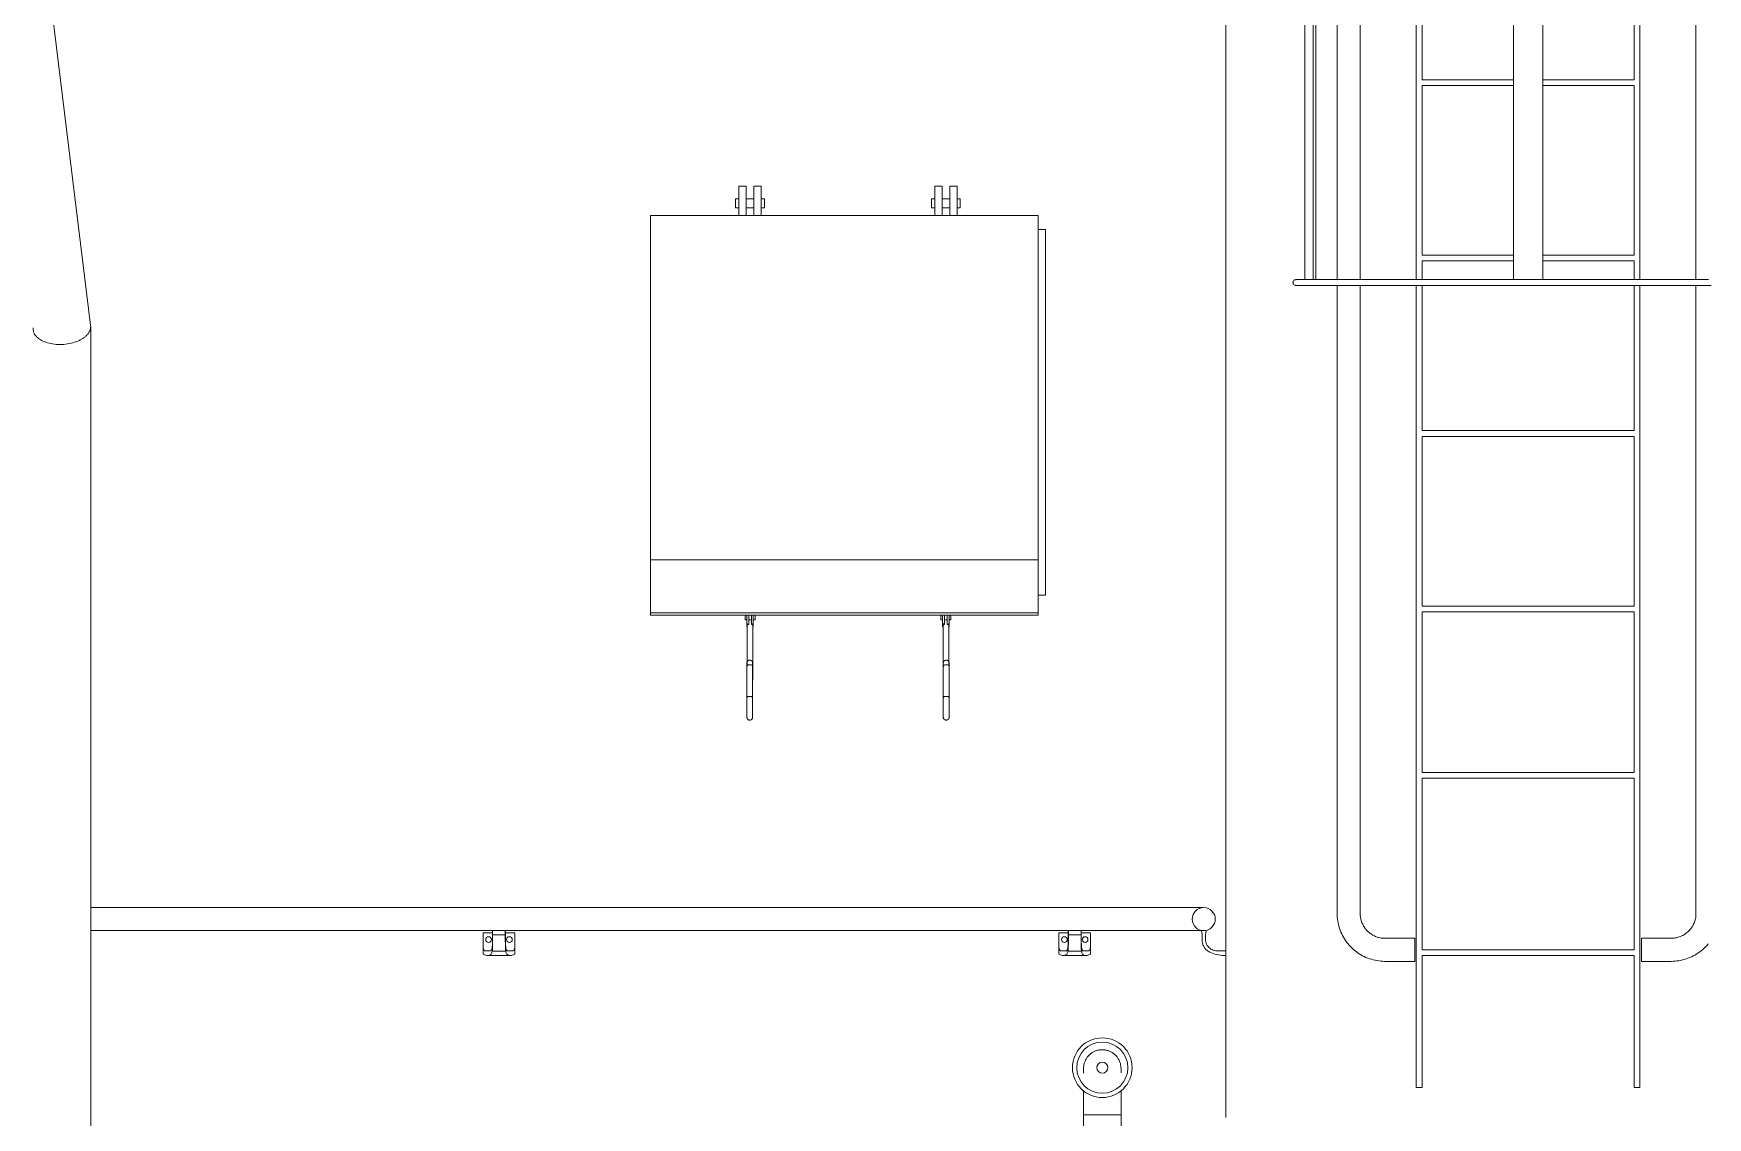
# Model space of a CAD drawing. Header units: metres. Extents: x -3 to 137, y -7 to 15.
# Drawn here: x 86.976 to 89.884, y 0.635 to 2.518 of the extents above; entities that cross this region are included whole.
import ezdxf

# ---------------------------------------------------------------- set-up
doc = ezdxf.new("R2010")
doc.units = ezdxf.units.M
for name, color, linetype, lineweight in [('A-FLOR-HRAL', 7, 'Continuous', 9), ('A-GENM', 7, 'Continuous', 9), ('I-WALL', 7, 'Continuous', 9), ('P-PIPE', 7, 'Continuous', 9)]:
    doc.layers.add(name, color=color, linetype=linetype, lineweight=lineweight)

# ---------------------------------------------------------------- blocks, each defined once
blk = doc.blocks.new('Handrail Type - Escort_Flat_Endcap-V145-Elevation 5 - a')
at = {"layer": 'A-FLOR-HRAL'}
for start, end in [(0, 180), (180, 360)]:
    blk.add_arc((-0.8965, 0.98), 0.02, start, end, dxfattribs=at)
blk = doc.blocks.new('Handrail Type - Handrail_Internal_-2694641-Elevation 5 - a')
at = {"layer": 'A-FLOR-HRAL'}
for p, q in [((12.7537, 1), (10.8803, 1)), ((10.8803, 0.96), (12.7537, 0.96))]:
    blk.add_line(p, q, dxfattribs=at)
at = {"layer": 'A-FLOR-HRAL', "flags": 128}
for points in [[(12.7537, 1), (12.7561, 1), (12.7585, 1), (12.7609, 1), (12.7633, 1), (12.7656, 1), (12.768, 1), (12.7703, 1), (12.7726, 1), (12.7749, 1), (12.7771, 1), (12.7793, 1), (12.7814, 1), (12.7835, 1), (12.7856, 1), (12.7876, 1), (12.7896, 1), (12.7914, 1), (12.7933, 1), (12.7951, 1), (12.7968, 1), (12.7984, 1), (12.8, 1), (12.8015, 1), (12.8029, 1), (12.8042, 1), (12.8055, 1), (12.8066, 1), (12.8077, 1), (12.8087, 1), (12.8096, 1), (12.8105, 1), (12.8112, 1), (12.8118, 1)], [(12.8099, 0.96), (12.809, 0.96), (12.808, 0.96), (12.8069, 0.96), (12.8058, 0.96), (12.8046, 0.96), (12.8032, 0.96), (12.8018, 0.96), (12.8004, 0.96), (12.7988, 0.96), (12.7972, 0.96), (12.7955, 0.96), (12.7938, 0.96), (12.792, 0.96), (12.7901, 0.96), (12.7881, 0.96), (12.7861, 0.96), (12.7841, 0.96), (12.782, 0.96), (12.7799, 0.96), (12.7777, 0.96), (12.7755, 0.96), (12.7732, 0.96), (12.7709, 0.96), (12.7686, 0.96), (12.7663, 0.96), (12.7639, 0.96), (12.7615, 0.96), (12.7592, 0.96), (12.7568, 0.96), (12.7544, 0.96), (12.7537, 0.96)]]:
    blk.add_lwpolyline(points, dxfattribs=at)
blk = doc.blocks.new('Gerflor-Aluminium_Brackets-Escort_Wall_Mounted-55mm - Escort_Wall_Mounted_Bracket_55mm-V148-Elevation 5 - a')
at = {"layer": 'A-FLOR-HRAL'}
for p, q in [((12.8097, 0.96), (12.8177, 0.96)), ((12.8107, 0.9527), (12.8097, 0.96)), ((12.8177, 0.96), (12.8167, 0.9527)), ((12.8107, 0.9446), (12.8107, 0.9527)), ((12.8167, 0.9527), (12.8167, 0.9451)), ((12.8367, 0.9251), (12.8519, 0.9251))]:
    blk.add_line(p, q, dxfattribs=at)
blk.add_open_spline([(12.8215, 0.9241), (12.8198, 0.9252), (12.8168, 0.9279), (12.8134, 0.9329), (12.8112, 0.9385), (12.8107, 0.9426), (12.8107, 0.9446)], degree=3, dxfattribs=at)
for points, knots in [([(12.8167, 0.9451), (12.8167, 0.9421), (12.8178, 0.9376), (12.821, 0.9325), (12.8253, 0.9282), (12.8308, 0.9256), (12.8353, 0.9251), (12.8367, 0.9251)], [0, 0, 0, 0, 0.285714, 0.428571, 0.571429, 0.857143, 1, 1, 1, 1]), ([(12.8519, 0.9166), (12.8498, 0.9166), (12.8436, 0.9168), (12.8331, 0.9188), (12.8253, 0.922), (12.8215, 0.9241)], [0.3663655, 0.3663655, 0.3663655, 0.3663655, 0.5, 0.75, 1, 1, 1, 1])]:
    blk.add_open_spline(points, degree=3, knots=knots, dxfattribs=at)
blk = doc.blocks.new('Gerflor-Aluminium_Brackets-Escort_Wall_Mounted-55mm - Escort_Wall_Mounted_Bracket_55mm-V146-Elevation 5 - a')
at = {"layer": 'A-FLOR-HRAL'}
for p, q in [((-0.5624, 0.9527), (-0.5625, 0.96)), ((-0.5622, 0.96), (-0.5621, 0.96)), ((-0.5621, 0.96), (-0.5401, 0.96)), ((-0.5621, 0.96), (-0.5621, 0.9527)), ((-0.5401, 0.96), (-0.54, 0.96)), ((-0.5401, 0.9527), (-0.5401, 0.96)), ((-0.5397, 0.96), (-0.5398, 0.9527)), ((-0.5621, 0.956), (-0.5786, 0.956)), ((-0.5786, 0.956), (-0.5786, 0.9515)), ((-0.5786, 0.9313), (-0.5786, 0.9515)), ((-0.5786, 0.9191), (-0.5786, 0.9313)), ((-0.5624, 0.9451), (-0.5624, 0.9527)), ((-0.5621, 0.9527), (-0.5401, 0.9527)), ((-0.5621, 0.9527), (-0.5621, 0.9446)), ((-0.5236, 0.956), (-0.5401, 0.956)), ((-0.5401, 0.9446), (-0.5401, 0.9527)), ((-0.5398, 0.9527), (-0.5398, 0.9451)), ((-0.5236, 0.9515), (-0.5236, 0.956)), ((-0.5236, 0.9515), (-0.5236, 0.9313)), ((-0.5236, 0.9313), (-0.5236, 0.9191)), ((-0.5752, 0.9251), (-0.5656, 0.9251)), ((-0.5702, 0.9166), (-0.532, 0.9166)), ((-0.5629, 0.9241), (-0.5393, 0.9241)), ((-0.5366, 0.9251), (-0.527, 0.9251))]:
    blk.add_line(p, q, dxfattribs=at)
for centre in [(-0.5691, 0.9445), (-0.5331, 0.9445)]:
    blk.add_circle(centre, 0.005, dxfattribs=at)
for points, knots in [([(-0.5786, 0.9313), (-0.5786, 0.9308), (-0.5785, 0.9298), (-0.5783, 0.9287), (-0.578, 0.9279), (-0.5778, 0.9273), (-0.5775, 0.9268), (-0.5772, 0.9263), (-0.5769, 0.9259), (-0.5766, 0.9257), (-0.5765, 0.9256), (-0.576, 0.9253), (-0.5756, 0.9251), (-0.5752, 0.9251)], [0, 0, 0, 0, 0.142857, 0.285714, 0.357143, 0.428571, 0.5, 0.571429, 0.678571, 0.705357, 0.732143, 0.785714, 1, 1, 1, 1]), ([(-0.5656, 0.9251), (-0.5649, 0.9251), (-0.5637, 0.9264), (-0.5628, 0.9317), (-0.5625, 0.9384), (-0.5624, 0.9429), (-0.5624, 0.9451)], [0, 0, 0, 0, 0.285714, 0.571429, 0.785714, 1, 1, 1, 1]), ([(-0.5398, 0.9451), (-0.5398, 0.9421), (-0.5397, 0.9376), (-0.5394, 0.9325), (-0.5389, 0.9282), (-0.5379, 0.9256), (-0.5369, 0.9251), (-0.5366, 0.9251)], [0, 0, 0, 0, 0.285714, 0.428571, 0.571429, 0.857143, 1, 1, 1, 1]), ([(-0.527, 0.9251), (-0.5268, 0.9251), (-0.5263, 0.9252), (-0.5257, 0.9256), (-0.5253, 0.926), (-0.525, 0.9264), (-0.5247, 0.9268), (-0.5244, 0.9273), (-0.5242, 0.9279), (-0.5239, 0.9287), (-0.5237, 0.9298), (-0.5236, 0.9308), (-0.5236, 0.9313)], [0, 0, 0, 0, 0.142857, 0.285714, 0.357143, 0.428571, 0.5, 0.571429, 0.642857, 0.714286, 0.857143, 1, 1, 1, 1])]:
    blk.add_open_spline(points, degree=3, knots=knots, dxfattribs=at)
for points in [[(-0.5621, 0.9446), (-0.5621, 0.9426), (-0.5621, 0.9385), (-0.5622, 0.9329), (-0.5624, 0.9279), (-0.5627, 0.9252), (-0.5629, 0.9241)], [(-0.5393, 0.9241), (-0.5395, 0.9252), (-0.5398, 0.9279), (-0.54, 0.9329), (-0.5401, 0.9385), (-0.5401, 0.9426), (-0.5401, 0.9446)], [(-0.5629, 0.9241), (-0.5633, 0.922), (-0.5646, 0.9188), (-0.5679, 0.9165), (-0.5726, 0.9166), (-0.5765, 0.9181), (-0.5786, 0.9191)], [(-0.5236, 0.9191), (-0.5257, 0.9181), (-0.5296, 0.9166), (-0.5343, 0.9165), (-0.5376, 0.9188), (-0.5389, 0.922), (-0.5393, 0.9241)]]:
    blk.add_open_spline(points, degree=3, dxfattribs=at)
blk = doc.blocks.new('M_Conexión toma de agua potable-3 - M_Conexión toma de agua potable-3-V150-Elevation 5 - a')
at = {"layer": 'P-PIPE'}
for p, q in [((12.605, 0.6399), (12.605, 0.5975)), ((12.605, 0.6399), (12.67, 0.6399)), ((12.67, 0.6399), (12.605, 0.6399)), ((12.67, 0.6111), (12.67, 0.6399)), ((12.6286, 0.6111), (12.6286, 0.6086)), ((12.6375, 0.6111), (12.6286, 0.6111)), ((12.6375, 0.6111), (12.7282, 0.6111)), ((12.732, 0.6111), (12.7282, 0.6111)), ((12.7282, 0.604), (12.7282, 0.6111)), ((12.732, 0.604), (12.732, 0.6111)), ((12.7282, 0.604), (12.6618, 0.604)), ((12.67, 0.5975), (12.67, 0.604)), ((12.7282, 0.604), (12.732, 0.604)), ((12.605, 0.514), (12.605, 0)), ((12.67, 0), (12.67, 0.5201)), ((12.6047, 0.4414), (12.6047, 0.3319)), ((12.6697, 0.3319), (12.6697, 0.4414)), ((12.6047, 0.3319), (12.6058, 0.3319)), ((12.606, 0.3319), (12.6091, 0.3319)), ((12.6093, 0.3319), (12.6143, 0.3319)), ((12.6145, 0.3319), (12.621, 0.3319)), ((12.6212, 0.3319), (12.6288, 0.3319)), ((12.6291, 0.3319), (12.6372, 0.3319))]:
    blk.add_line(p, q, dxfattribs=at)
at = {"layer": 'P-PIPE', "flags": 128}
for points in [[(12.605, 0.7207), (12.605, 0.722), (12.6051, 0.7233), (12.6052, 0.7246), (12.6054, 0.7259), (12.6056, 0.7272), (12.6059, 0.7285), (12.6062, 0.7297), (12.6066, 0.731), (12.6071, 0.7322), (12.6075, 0.7334), (12.6081, 0.7346), (12.6086, 0.7357), (12.6093, 0.7369), (12.6099, 0.738), (12.6106, 0.7391), (12.6114, 0.7401), (12.6122, 0.7412), (12.613, 0.7422), (12.6139, 0.7431), (12.6148, 0.744), (12.6158, 0.7449), (12.6168, 0.7458), (12.6178, 0.7466), (12.6188, 0.7474), (12.6199, 0.7481), (12.621, 0.7488), (12.6222, 0.7494), (12.6233, 0.75), (12.6245, 0.7505), (12.6257, 0.751), (12.6269, 0.7515), (12.6282, 0.7519), (12.6294, 0.7522), (12.6307, 0.7525), (12.6319, 0.7528), (12.6332, 0.753), (12.6345, 0.7531), (12.6358, 0.7532), (12.6371, 0.7532), (12.6384, 0.7532), (12.6397, 0.7532), (12.641, 0.753), (12.6423, 0.7529), (12.6436, 0.7526), (12.6449, 0.7524), (12.6461, 0.7521), (12.6474, 0.7517), (12.6486, 0.7513), (12.6498, 0.7508), (12.651, 0.7503), (12.6522, 0.7497), (12.6533, 0.7491), (12.6544, 0.7485), (12.6555, 0.7477), (12.6566, 0.747), (12.6576, 0.7462), (12.6586, 0.7454), (12.6596, 0.7445), (12.6605, 0.7436), (12.6614, 0.7427), (12.6623, 0.7417), (12.6631, 0.7407), (12.6639, 0.7397), (12.6646, 0.7386), (12.6653, 0.7375), (12.666, 0.7364), (12.6666, 0.7352), (12.6671, 0.734), (12.6676, 0.7328), (12.6681, 0.7316), (12.6685, 0.7304), (12.6689, 0.7291), (12.6692, 0.7279), (12.6694, 0.7266), (12.6696, 0.7253), (12.6698, 0.724), (12.6699, 0.7227), (12.67, 0.7214), (12.67, 0.7207)], [(12.605, 0.7127), (12.605, 0.714), (12.605, 0.7152), (12.605, 0.7163), (12.605, 0.7173), (12.605, 0.7182), (12.605, 0.7189), (12.605, 0.7196), (12.605, 0.72), (12.605, 0.7204), (12.605, 0.7206), (12.605, 0.7207), (12.605, 0.7207)], [(12.67, 0.7207), (12.67, 0.7207), (12.67, 0.7205), (12.67, 0.7201), (12.67, 0.7197), (12.67, 0.7191), (12.67, 0.7184), (12.67, 0.7176), (12.67, 0.7166), (12.67, 0.7155), (12.67, 0.7143), (12.67, 0.713)], [(12.605, 0.6399), (12.605, 0.6431), (12.605, 0.6463), (12.605, 0.6495), (12.605, 0.6527), (12.605, 0.6559), (12.605, 0.6591), (12.605, 0.6622), (12.605, 0.6653), (12.605, 0.6683), (12.605, 0.6713), (12.605, 0.6743), (12.605, 0.6772), (12.605, 0.68), (12.605, 0.6828)], [(12.67, 0.6833), (12.67, 0.6808), (12.67, 0.678), (12.67, 0.6751), (12.67, 0.6722), (12.67, 0.6692), (12.67, 0.6661), (12.67, 0.663), (12.67, 0.6599), (12.67, 0.6568), (12.67, 0.6536), (12.67, 0.6504), (12.67, 0.6472), (12.67, 0.644), (12.67, 0.6407), (12.67, 0.6399)], [(12.6047, 0.4414), (12.6047, 0.4461), (12.6047, 0.4508), (12.6047, 0.4554), (12.6047, 0.4601), (12.6047, 0.4647), (12.6047, 0.4692), (12.6047, 0.4738), (12.6047, 0.4782), (12.6047, 0.4826), (12.6047, 0.487), (12.6047, 0.4912), (12.6047, 0.4954), (12.6047, 0.4995), (12.6047, 0.5036), (12.6047, 0.5075), (12.6047, 0.5113), (12.6047, 0.515), (12.6047, 0.5185), (12.6047, 0.5203)], [(12.6697, 0.5195), (12.6697, 0.5159), (12.6697, 0.5123), (12.6697, 0.5085), (12.6697, 0.5046), (12.6697, 0.5006), (12.6697, 0.4966), (12.6697, 0.4924), (12.6697, 0.4881), (12.6697, 0.4838), (12.6697, 0.4794), (12.6697, 0.475), (12.6697, 0.4705), (12.6697, 0.4659), (12.6697, 0.4613), (12.6697, 0.4567), (12.6697, 0.452), (12.6697, 0.4474), (12.6697, 0.4427), (12.6697, 0.4414)]]:
    blk.add_lwpolyline(points, dxfattribs=at)
at = {"layer": 'P-PIPE'}
for centre, radius, start, end in [((12.6375, 0.722), 0.0518, 90, 270), ((12.6375, 0.722), 0.0445, 90, 270), ((12.6375, 0.722), 0.0518, 270, 90), ((12.6375, 0.722), 0.0445, 270, 90), ((12.6375, 0.722), 0.00974, 90, 270), ((12.6375, 0.722), 0.00974, 270, 90), ((12.6375, 0.5588), 0.0518, 90, 270), ((12.6375, 0.5588), 0.0445, 90, 270), ((12.6375, 0.5588), 0.0518, 270, 90), ((12.6375, 0.5588), 0.0445, 270, 90), ((12.6375, 0.5588), 0.00974, 90, 270), ((12.6375, 0.5588), 0.00974, 270, 90)]:
    blk.add_arc(centre, radius, start, end, dxfattribs=at)
blk = doc.blocks.new('M_Escalera Marinera Exterior - M_Escalera Marinera Exterior-2698241-Elevation 5 - a')
at = {"layer": 'A-GENM', "color": 8, "true_color": 0x808080}
for p, q in [((12.9895, 2.0909), (12.9895, 2.9319)), ((13.0035, 2.0908), (13.0035, 2.9319)), ((13.0083, 2.9319), (13.0083, 2.0907)), ((13.0455, 2.932), (13.0455, 2.0906)), ((13.0855, 2.0908), (13.0855, 2.9321)), ((13.3517, 2.0909), (13.3517, 2.9319)), ((13.4025, 2.0909), (13.4025, 2.9319)), ((13.6687, 2.9319), (13.6687, 2.0905)), ((13.1828, 2.8142), (13.1828, 2.0906)), ((13.5714, 2.0907), (13.5714, 2.8142)), ((13.1928, 2.4382), (13.1928, 2.7408)), ((13.5614, 2.7408), (13.5614, 2.4382)), ((13.3517, 2.4382), (13.1928, 2.4382)), ((13.1928, 2.1334), (13.1928, 2.4282)), ((13.1928, 2.4282), (13.3517, 2.4282)), ((13.5614, 2.4382), (13.4025, 2.4382)), ((13.4025, 2.4282), (13.5614, 2.4282)), ((13.5614, 2.4282), (13.5614, 2.1334)), ((13.3517, 2.1334), (13.1928, 2.1334)), ((13.1928, 2.0909), (13.1928, 2.1234)), ((13.1928, 2.1234), (13.3517, 2.1234)), ((13.5614, 2.1334), (13.4025, 2.1334)), ((13.4025, 2.1234), (13.5614, 2.1234)), ((13.5614, 2.1234), (13.5614, 2.0908)), ((12.977, 2.0909), (12.9737, 2.0909)), ((12.9737, 2.0809), (12.9808, 2.0809)), ((12.9895, 2.0809), (13.0455, 2.0809)), ((13.0455, 2.0909), (13.0083, 2.0909)), ((13.0455, 2.0907), (13.0455, 2.0909)), ((13.0455, 2.081), (13.0455, 0.9899)), ((13.0855, 0.9899), (13.0855, 2.081)), ((13.1828, 2.0811), (13.1828, 0.6875)), ((13.1928, 1.8286), (13.1928, 2.0809)), ((13.5614, 2.0809), (13.5614, 1.8286)), ((13.5714, 0.6875), (13.5714, 2.0811)), ((13.6687, 2.0809), (13.6687, 0.9899)), ((13.5614, 1.8286), (13.1928, 1.8286)), ((13.1928, 1.5238), (13.1928, 1.8186)), ((13.1928, 1.8186), (13.5614, 1.8186)), ((13.5614, 1.8186), (13.5614, 1.5238)), ((13.5614, 1.5238), (13.1928, 1.5238)), ((13.1928, 1.2346), (13.1928, 1.5138)), ((13.1928, 1.5138), (13.5614, 1.5138)), ((13.5614, 1.5138), (13.5614, 1.2346)), ((13.5614, 1.2346), (13.1928, 1.2346)), ((13.1928, 0.9267), (13.1928, 1.2246)), ((13.1928, 1.2246), (13.5614, 1.2246)), ((13.5614, 1.2246), (13.5614, 0.9267)), ((13.1803, 0.9467), (13.1287, 0.9467)), ((13.1803, 0.9067), (13.1803, 0.9467)), ((13.6255, 0.9467), (13.5739, 0.9467)), ((13.5739, 0.9467), (13.5739, 0.9067)), ((13.1287, 0.9067), (13.1803, 0.9067)), ((13.5614, 0.9267), (13.1928, 0.9267)), ((13.1928, 0.6875), (13.1928, 0.9167)), ((13.1928, 0.9167), (13.5614, 0.9167)), ((13.5614, 0.9167), (13.5614, 0.6875)), ((13.5739, 0.9067), (13.6255, 0.9067)), ((13.1828, 0.6875), (13.1928, 0.6875)), ((13.5614, 0.6875), (13.5714, 0.6875))]:
    blk.add_line(p, q, dxfattribs=at)
at = {"layer": 'A-GENM', "color": 8, "true_color": 0x808080, "flags": 128}
for points in [[(13.6907, 2.0909), (13.6803, 2.0909), (13.6695, 2.0909), (13.6581, 2.0909), (13.6463, 2.0909), (13.6341, 2.0909), (13.6215, 2.0909), (13.6084, 2.0909), (13.595, 2.0909), (13.5813, 2.0909), (13.5672, 2.0909), (13.5528, 2.0909), (13.5382, 2.0909), (13.5232, 2.0909), (13.5081, 2.0909), (13.4927, 2.0909), (13.4772, 2.0909), (13.4615, 2.0909), (13.4456, 2.0909), (13.4297, 2.0909), (13.4137, 2.0909), (13.3976, 2.0909), (13.3814, 2.0909), (13.3653, 2.0909), (13.3492, 2.0909), (13.3331, 2.0909), (13.3171, 2.0909), (13.3012, 2.0909), (13.2854, 2.0909), (13.2698, 2.0909), (13.2543, 2.0909), (13.2391, 2.0909), (13.224, 2.0909), (13.2092, 2.0909), (13.1947, 2.0909), (13.1805, 2.0909), (13.1665, 2.0909), (13.1529, 2.0909), (13.1397, 2.0909), (13.1269, 2.0909), (13.1144, 2.0909), (13.1024, 2.0909), (13.0908, 2.0909), (13.0796, 2.0909), (13.069, 2.0909), (13.0588, 2.0909), (13.0492, 2.0909), (13.04, 2.0909), (13.0314, 2.0909), (13.0234, 2.0909), (13.0159, 2.0909), (13.009, 2.0909), (13.0027, 2.0909), (12.997, 2.0909), (12.9919, 2.0909), (12.9874, 2.0909), (12.9836, 2.0909), (12.9804, 2.0909), (12.9778, 2.0909), (12.9758, 2.0909), (12.9745, 2.0909), (12.9738, 2.0909), (12.9737, 2.0909)], [(12.9737, 2.0809), (12.974, 2.0809), (12.975, 2.0809), (12.9766, 2.0809), (12.9789, 2.0809), (12.9818, 2.0809), (12.9853, 2.0809), (12.9894, 2.0809), (12.9942, 2.0809), (12.9996, 2.0809), (13.0056, 2.0809), (13.0121, 2.0809), (13.0193, 2.0809), (13.027, 2.0809), (13.0353, 2.0809), (13.0442, 2.0809), (13.0535, 2.0809), (13.0634, 2.0809), (13.0738, 2.0809), (13.0847, 2.0809), (13.0961, 2.0809), (13.1079, 2.0809), (13.1201, 2.0809), (13.1327, 2.0809), (13.1457, 2.0809), (13.1591, 2.0809), (13.1729, 2.0809), (13.187, 2.0809), (13.2013, 2.0809), (13.216, 2.0809), (13.2309, 2.0809), (13.2461, 2.0809), (13.2614, 2.0809), (13.277, 2.0809), (13.2927, 2.0809), (13.3085, 2.0809), (13.3245, 2.0809), (13.3405, 2.0809), (13.3566, 2.0809), (13.3727, 2.0809), (13.3889, 2.0809), (13.405, 2.0809), (13.421, 2.0809), (13.437, 2.0809), (13.4529, 2.0809), (13.4687, 2.0809), (13.4844, 2.0809), (13.4998, 2.0809), (13.5151, 2.0809), (13.5301, 2.0809), (13.5449, 2.0809), (13.5595, 2.0809), (13.5737, 2.0809), (13.5876, 2.0809), (13.6012, 2.0809), (13.6145, 2.0809), (13.6273, 2.0809), (13.6398, 2.0809), (13.6518, 2.0809), (13.6634, 2.0809), (13.6745, 2.0809), (13.6852, 2.0809), (13.6953, 2.0809)], [(13.0455, 0.9899), (13.0455, 0.9866), (13.0457, 0.9833), (13.0461, 0.98), (13.0465, 0.9767), (13.0471, 0.9734), (13.0478, 0.9702), (13.0487, 0.9669), (13.0497, 0.9638), (13.0508, 0.9606), (13.052, 0.9575), (13.0534, 0.9545), (13.0549, 0.9515), (13.0565, 0.9486), (13.0582, 0.9457), (13.06, 0.9429), (13.0619, 0.9402), (13.064, 0.9376), (13.0661, 0.935), (13.0684, 0.9326), (13.0707, 0.9302), (13.0731, 0.9279), (13.0757, 0.9258), (13.0783, 0.9237), (13.081, 0.9217), (13.0837, 0.9199), (13.0866, 0.9181), (13.0895, 0.9165), (13.0924, 0.915), (13.0955, 0.9136), (13.0985, 0.9123), (13.1017, 0.9112), (13.1048, 0.9102), (13.1081, 0.9093), (13.1113, 0.9085), (13.1146, 0.9079), (13.1179, 0.9074), (13.1212, 0.907), (13.1245, 0.9068), (13.1278, 0.9067), (13.1287, 0.9067)], [(13.1287, 0.9467), (13.127, 0.9467), (13.1253, 0.9468), (13.1235, 0.947), (13.1218, 0.9472), (13.1201, 0.9476), (13.1184, 0.9479), (13.1168, 0.9484), (13.1151, 0.9489), (13.1135, 0.9495), (13.1119, 0.9501), (13.1103, 0.9508), (13.1087, 0.9516), (13.1072, 0.9524), (13.1057, 0.9533), (13.1043, 0.9542), (13.1029, 0.9552), (13.1015, 0.9563), (13.1002, 0.9574), (13.0989, 0.9586), (13.0977, 0.9598), (13.0965, 0.9611), (13.0954, 0.9624), (13.0943, 0.9637), (13.0933, 0.9651), (13.0923, 0.9666), (13.0914, 0.968), (13.0906, 0.9696), (13.0898, 0.9711), (13.0891, 0.9727), (13.0884, 0.9743), (13.0878, 0.9759), (13.0873, 0.9775), (13.0868, 0.9792), (13.0864, 0.9809), (13.0861, 0.9826), (13.0858, 0.9843), (13.0856, 0.986), (13.0855, 0.9877), (13.0855, 0.9895), (13.0855, 0.9899)], [(13.6255, 0.9067), (13.6288, 0.9068), (13.6321, 0.907), (13.6354, 0.9073), (13.6387, 0.9078), (13.642, 0.9083), (13.6452, 0.9091), (13.6485, 0.9099), (13.6516, 0.9109), (13.6548, 0.912), (13.6579, 0.9133), (13.6609, 0.9146), (13.6639, 0.9161), (13.6668, 0.9177), (13.6697, 0.9194), (13.6725, 0.9212), (13.6752, 0.9232), (13.6778, 0.9252), (13.6804, 0.9274), (13.6828, 0.9296), (13.6852, 0.9319), (13.6874, 0.9344), (13.6896, 0.9369)], [(13.6687, 0.9899), (13.6687, 0.9882), (13.6686, 0.9865), (13.6684, 0.9848), (13.6682, 0.9831), (13.6678, 0.9814), (13.6675, 0.9797), (13.667, 0.978), (13.6665, 0.9763), (13.6659, 0.9747), (13.6653, 0.9731), (13.6646, 0.9715), (13.6638, 0.97), (13.663, 0.9685), (13.6621, 0.967), (13.6612, 0.9655), (13.6601, 0.9641), (13.6591, 0.9627), (13.658, 0.9614), (13.6568, 0.9601), (13.6556, 0.9589), (13.6543, 0.9577), (13.653, 0.9566), (13.6517, 0.9555), (13.6503, 0.9545), (13.6488, 0.9535), (13.6474, 0.9526), (13.6458, 0.9518), (13.6443, 0.951), (13.6427, 0.9503), (13.6411, 0.9496), (13.6395, 0.949), (13.6379, 0.9485), (13.6362, 0.948), (13.6345, 0.9476), (13.6328, 0.9473), (13.6311, 0.9471), (13.6294, 0.9469), (13.6276, 0.9467), (13.6259, 0.9467), (13.6255, 0.9467)]]:
    blk.add_lwpolyline(points, dxfattribs=at)
at = {"layer": 'A-GENM', "color": 8, "true_color": 0x808080}
for points, knots in [([(12.9694, 2.0884), (12.9693, 2.0882), (12.9691, 2.0878), (12.9688, 2.087), (12.9687, 2.0863), (12.9687, 2.0859)], [0.8333333, 0.8333333, 0.8333333, 0.8333333, 0.875, 0.9166667, 1, 1, 1, 1]), ([(12.9687, 2.0859), (12.9687, 2.0854), (12.9688, 2.0848), (12.9691, 2.084), (12.9694, 2.0834), (12.9697, 2.0829), (12.97, 2.0826), (12.9701, 2.0824), (12.9702, 2.0823)], [0, 0, 0, 0, 0.0833333, 0.125, 0.1666667, 0.2083333, 0.2291667, 0.25, 0.25, 0.25, 0.25]), ([(12.975, 2.0907), (12.9749, 2.0907), (12.9747, 2.0908), (12.9744, 2.0908), (12.974, 2.0909), (12.9737, 2.0909), (12.9734, 2.0909), (12.9731, 2.0908), (12.9727, 2.0908), (12.9724, 2.0907), (12.9721, 2.0906), (12.9718, 2.0905), (12.9715, 2.0904), (12.9712, 2.0902), (12.9709, 2.09), (12.9706, 2.0898), (12.9703, 2.0896), (12.9702, 2.0894)], [0.4166667, 0.4166667, 0.4166667, 0.4166667, 0.4375, 0.4583333, 0.4791667, 0.5, 0.5208333, 0.5416667, 0.5625, 0.5833333, 0.6041667, 0.625, 0.6458333, 0.6666667, 0.6875, 0.7083333, 0.75, 0.75, 0.75, 0.75])]:
    blk.add_open_spline(points, degree=3, knots=knots, dxfattribs=at)
blk.add_open_spline([(12.9712, 2.0815), (12.9713, 2.0815), (12.9715, 2.0814), (12.9718, 2.0813), (12.9721, 2.0811), (12.9724, 2.081), (12.9727, 2.081), (12.9731, 2.0809), (12.9734, 2.0809), (12.9737, 2.0809), (12.974, 2.0809), (12.9744, 2.0809), (12.9747, 2.081), (12.9749, 2.081), (12.975, 2.081)], degree=3, dxfattribs=at)
blk = doc.blocks.new('M_RVR_Modulo Ventilación_02 - M_RVR_Modulo Ventilación_02 2-2718171-Elevation 5 - a')
at = {"layer": 'A-GENM', "color": 8, "true_color": 0x808080}
for p, q in [((8.2597, 2.2534), (8.2467, 2.2534)), ((8.2467, 2.2534), (8.2467, 2.2234)), ((8.2597, 2.2234), (8.2597, 2.2534)), ((8.2857, 2.2534), (8.2727, 2.2534)), ((8.2727, 2.2534), (8.2727, 2.2234)), ((8.2857, 2.2234), (8.2857, 2.2534)), ((8.6, 2.2534), (8.587, 2.2534)), ((8.587, 2.2534), (8.587, 2.2234)), ((8.6, 2.2234), (8.6, 2.2534)), ((8.626, 2.2534), (8.613, 2.2534)), ((8.613, 2.2534), (8.613, 2.2234)), ((8.626, 2.2234), (8.626, 2.2534)), ((8.2467, 2.2314), (8.2412, 2.2314)), ((8.2412, 2.2314), (8.2412, 2.2234)), ((8.2412, 2.2234), (8.2412, 2.2154)), ((8.2412, 2.2154), (8.2467, 2.2154)), ((8.2467, 2.2023), (8.2467, 2.2234)), ((8.2727, 2.2314), (8.2597, 2.2314)), ((8.2597, 2.2234), (8.2597, 2.2023)), ((8.2597, 2.2154), (8.2727, 2.2154)), ((8.2727, 2.2023), (8.2727, 2.2234)), ((8.2913, 2.2314), (8.2857, 2.2314)), ((8.2857, 2.2234), (8.2857, 2.2023)), ((8.2857, 2.2154), (8.2913, 2.2154)), ((8.2913, 2.2234), (8.2913, 2.2314)), ((8.2913, 2.2154), (8.2913, 2.2234)), ((8.587, 2.2314), (8.5815, 2.2314)), ((8.5815, 2.2314), (8.5815, 2.2234)), ((8.5815, 2.2234), (8.5815, 2.2154)), ((8.5815, 2.2154), (8.587, 2.2154)), ((8.587, 2.2023), (8.587, 2.2234)), ((8.613, 2.2314), (8.6, 2.2314)), ((8.6, 2.2234), (8.6, 2.2023)), ((8.6, 2.2154), (8.613, 2.2154)), ((8.613, 2.2023), (8.613, 2.2234)), ((8.6315, 2.2314), (8.626, 2.2314)), ((8.626, 2.2234), (8.626, 2.2023)), ((8.626, 2.2154), (8.6315, 2.2154)), ((8.6315, 2.2234), (8.6315, 2.2314)), ((8.6315, 2.2154), (8.6315, 2.2234)), ((8.0936, 1.6042), (8.0936, 2.2023)), ((8.0936, 2.2023), (8.7666, 2.2023)), ((8.7666, 2.2023), (8.7666, 1.6042)), ((8.7793, 2.1779), (8.7666, 2.1779)), ((8.7793, 2.1779), (8.7793, 1.5429)), ((8.0936, 1.5118), (8.0936, 1.6042)), ((8.0936, 1.6042), (8.7666, 1.6042)), ((8.7666, 1.6042), (8.7666, 1.5118)), ((8.7666, 1.5429), (8.7793, 1.5429)), ((8.0936, 1.5082), (8.0936, 1.5118)), ((8.7666, 1.5118), (8.0936, 1.5118)), ((8.0936, 1.5082), (8.7666, 1.5082)), ((8.2578, 1.5087), (8.2578, 1.5051)), ((8.2578, 1.5051), (8.2578, 1.5001)), ((8.2578, 1.5001), (8.2608, 1.5001)), ((8.2608, 1.5082), (8.2608, 1.4921)), ((8.2608, 1.4921), (8.2639, 1.4921)), ((8.2608, 1.4876), (8.2608, 1.4921)), ((8.2639, 1.4921), (8.2608, 1.4921)), ((8.2612, 1.4939), (8.2612, 1.42)), ((8.2639, 1.4921), (8.2639, 1.5082)), ((8.2639, 1.5001), (8.2688, 1.5001)), ((8.2688, 1.5082), (8.2688, 1.4921)), ((8.2688, 1.4921), (8.2719, 1.4921)), ((8.2719, 1.4921), (8.2688, 1.4921)), ((8.2712, 1.3949), (8.2712, 1.4939)), ((8.2719, 1.4921), (8.2719, 1.5082)), ((8.2719, 1.5001), (8.2749, 1.5001)), ((8.2719, 1.4921), (8.2719, 1.4876)), ((8.2749, 1.5051), (8.2749, 1.5087)), ((8.2749, 1.5001), (8.2749, 1.5051)), ((8.5979, 1.5087), (8.5979, 1.5051)), ((8.5979, 1.5051), (8.5979, 1.5001)), ((8.5979, 1.5001), (8.6008, 1.5001)), ((8.6008, 1.5082), (8.6008, 1.4921)), ((8.6008, 1.4921), (8.6039, 1.4921)), ((8.6008, 1.4876), (8.6008, 1.4921)), ((8.6039, 1.4921), (8.6008, 1.4921)), ((8.6015, 1.4939), (8.6015, 1.3949)), ((8.6039, 1.4921), (8.6039, 1.5082)), ((8.6039, 1.5001), (8.6088, 1.5001)), ((8.6088, 1.5082), (8.6088, 1.4921)), ((8.6088, 1.4921), (8.6119, 1.4921)), ((8.6119, 1.4921), (8.6088, 1.4921)), ((8.6115, 1.42), (8.6115, 1.4939)), ((8.6119, 1.4921), (8.6119, 1.5082)), ((8.6119, 1.5001), (8.6149, 1.5001)), ((8.6119, 1.4921), (8.6119, 1.4876)), ((8.6149, 1.5051), (8.6149, 1.5087)), ((8.6149, 1.5001), (8.6149, 1.5051)), ((8.7666, 1.5118), (8.7666, 1.5082)), ((8.2608, 1.4189), (8.2608, 1.3656)), ((8.2608, 1.4158), (8.2608, 1.3656)), ((8.2708, 1.3656), (8.2708, 1.4189)), ((8.6019, 1.4189), (8.6019, 1.3656)), ((8.6119, 1.3656), (8.6119, 1.4189)), ((8.6119, 1.3656), (8.6119, 1.4158)), ((8.2705, 1.3949), (8.2712, 1.3949)), ((8.2708, 1.3656), (8.2708, 1.3949)), ((8.6015, 1.3949), (8.6022, 1.3949)), ((8.6019, 1.3949), (8.6019, 1.3656)), ((8.2608, 1.3307), (8.2608, 1.3315)), ((8.2708, 1.3312), (8.2708, 1.3307)), ((8.6019, 1.3307), (8.6019, 1.3315)), ((8.6119, 1.3312), (8.6119, 1.3307))]:
    blk.add_line(p, q, dxfattribs=at)
at = {"layer": 'A-GENM', "color": 8, "true_color": 0x808080, "flags": 128}
for points in [[(8.2608, 1.4249), (8.2608, 1.4251), (8.2608, 1.4253), (8.2608, 1.4255), (8.2609, 1.4257), (8.2609, 1.4259), (8.2609, 1.4261), (8.261, 1.4263), (8.261, 1.4265), (8.2611, 1.4267), (8.2612, 1.4269), (8.2613, 1.4271), (8.2614, 1.4272), (8.2615, 1.4274), (8.2616, 1.4276), (8.2617, 1.4277), (8.2618, 1.4279), (8.2619, 1.4281), (8.262, 1.4282), (8.2622, 1.4284), (8.2623, 1.4285), (8.2625, 1.4286), (8.2626, 1.4288), (8.2628, 1.4289), (8.2629, 1.429), (8.2631, 1.4291), (8.2633, 1.4292), (8.2634, 1.4293), (8.2636, 1.4294), (8.2638, 1.4295), (8.264, 1.4296), (8.2642, 1.4297), (8.2644, 1.4297), (8.2645, 1.4298), (8.2647, 1.4298), (8.2649, 1.4299), (8.2651, 1.4299), (8.2653, 1.4299), (8.2655, 1.4299), (8.2657, 1.4299), (8.2658, 1.4299)], [(8.2608, 1.4158), (8.2608, 1.4166), (8.2608, 1.4174), (8.2608, 1.4182), (8.2608, 1.419), (8.2608, 1.4197), (8.2608, 1.4203), (8.2608, 1.4209), (8.2608, 1.4215), (8.2608, 1.4221), (8.2608, 1.4225), (8.2608, 1.423), (8.2608, 1.4234), (8.2608, 1.4238), (8.2608, 1.4241), (8.2608, 1.4243), (8.2608, 1.4245), (8.2608, 1.4247), (8.2608, 1.4248), (8.2608, 1.4249), (8.2608, 1.4249)], [(8.2608, 1.4249), (8.2608, 1.4249), (8.2608, 1.4248), (8.2608, 1.4247), (8.2608, 1.4245), (8.2608, 1.4243), (8.2608, 1.4241), (8.2608, 1.4237), (8.2608, 1.4234), (8.2608, 1.423), (8.2608, 1.4225), (8.2608, 1.422), (8.2608, 1.4215), (8.2608, 1.4209), (8.2608, 1.4203), (8.2608, 1.4196), (8.2608, 1.4189), (8.2608, 1.4189)], [(8.2658, 1.4299), (8.266, 1.4299), (8.2662, 1.4299), (8.2664, 1.4299), (8.2666, 1.4299), (8.2668, 1.4298), (8.267, 1.4298), (8.2672, 1.4297), (8.2674, 1.4297), (8.2676, 1.4296), (8.2677, 1.4295), (8.2679, 1.4294), (8.2681, 1.4294), (8.2683, 1.4293), (8.2684, 1.4292), (8.2686, 1.4291), (8.2688, 1.4289), (8.2689, 1.4288), (8.2691, 1.4287), (8.2692, 1.4285), (8.2694, 1.4284), (8.2695, 1.4283), (8.2696, 1.4281), (8.2698, 1.428), (8.2699, 1.4278), (8.27, 1.4276), (8.2701, 1.4275), (8.2702, 1.4273), (8.2703, 1.4271), (8.2704, 1.4269), (8.2705, 1.4267), (8.2705, 1.4265), (8.2706, 1.4264), (8.2706, 1.4262), (8.2707, 1.426), (8.2707, 1.4258), (8.2707, 1.4256), (8.2708, 1.4254), (8.2708, 1.4252), (8.2708, 1.425), (8.2708, 1.4249)], [(8.2708, 1.4189), (8.2708, 1.4196), (8.2708, 1.4203), (8.2708, 1.4209), (8.2708, 1.4215), (8.2708, 1.422), (8.2708, 1.4225), (8.2708, 1.423), (8.2708, 1.4234), (8.2708, 1.4237), (8.2708, 1.424), (8.2708, 1.4243), (8.2708, 1.4245), (8.2708, 1.4247), (8.2708, 1.4248), (8.2708, 1.4249), (8.2708, 1.4249)], [(8.2708, 1.4249), (8.2708, 1.4249), (8.2708, 1.4248), (8.2708, 1.4247), (8.2708, 1.4245), (8.2708, 1.4243), (8.2708, 1.4241), (8.2708, 1.4237), (8.2708, 1.4234), (8.2708, 1.423), (8.2708, 1.4225), (8.2708, 1.422), (8.2708, 1.4215), (8.2708, 1.4209), (8.2708, 1.4203), (8.2708, 1.4196), (8.2708, 1.4189)], [(8.6019, 1.4249), (8.6019, 1.4251), (8.6019, 1.4253), (8.602, 1.4255), (8.602, 1.4257), (8.602, 1.4259), (8.6021, 1.4261), (8.6021, 1.4263), (8.6022, 1.4265), (8.6023, 1.4267), (8.6023, 1.4269), (8.6024, 1.4271), (8.6025, 1.4272), (8.6026, 1.4274), (8.6027, 1.4276), (8.6028, 1.4277), (8.6029, 1.4279), (8.603, 1.4281), (8.6032, 1.4282), (8.6033, 1.4284), (8.6034, 1.4285), (8.6036, 1.4286), (8.6037, 1.4288), (8.6039, 1.4289), (8.6041, 1.429), (8.6042, 1.4291), (8.6044, 1.4292), (8.6046, 1.4293), (8.6048, 1.4294), (8.6049, 1.4295), (8.6051, 1.4296), (8.6053, 1.4297), (8.6055, 1.4297), (8.6057, 1.4298), (8.6059, 1.4298), (8.6061, 1.4299), (8.6063, 1.4299), (8.6065, 1.4299), (8.6067, 1.4299), (8.6069, 1.4299), (8.6069, 1.4299)], [(8.6019, 1.419), (8.6019, 1.4197), (8.6019, 1.4203), (8.6019, 1.4209), (8.6019, 1.4215), (8.6019, 1.4221), (8.6019, 1.4225), (8.6019, 1.423), (8.6019, 1.4234), (8.6019, 1.4238), (8.6019, 1.4241), (8.6019, 1.4243), (8.6019, 1.4245), (8.6019, 1.4247), (8.6019, 1.4248), (8.6019, 1.4249), (8.6019, 1.4249)], [(8.6019, 1.4249), (8.6019, 1.4249), (8.6019, 1.4248), (8.6019, 1.4247), (8.6019, 1.4245), (8.6019, 1.4243), (8.6019, 1.4241), (8.6019, 1.4237), (8.6019, 1.4234), (8.6019, 1.423), (8.6019, 1.4225), (8.6019, 1.422), (8.6019, 1.4215), (8.6019, 1.4209), (8.6019, 1.4203), (8.6019, 1.4196), (8.6019, 1.4189), (8.6019, 1.4189)], [(8.6069, 1.4299), (8.6071, 1.4299), (8.6073, 1.4299), (8.6075, 1.4299), (8.6077, 1.4299), (8.6079, 1.4298), (8.6081, 1.4298), (8.6083, 1.4297), (8.6085, 1.4297), (8.6087, 1.4296), (8.6089, 1.4295), (8.6091, 1.4294), (8.6092, 1.4294), (8.6094, 1.4293), (8.6096, 1.4292), (8.6098, 1.4291), (8.6099, 1.4289), (8.6101, 1.4288), (8.6102, 1.4287), (8.6104, 1.4285), (8.6105, 1.4284), (8.6107, 1.4283), (8.6108, 1.4281), (8.6109, 1.428), (8.611, 1.4278), (8.6111, 1.4276), (8.6112, 1.4275), (8.6113, 1.4273), (8.6114, 1.4271), (8.6115, 1.4269), (8.6116, 1.4267), (8.6117, 1.4265), (8.6117, 1.4264), (8.6118, 1.4262), (8.6118, 1.426), (8.6119, 1.4258), (8.6119, 1.4256), (8.6119, 1.4254), (8.6119, 1.4252), (8.6119, 1.425), (8.6119, 1.4249)], [(8.6119, 1.4189), (8.6119, 1.4196), (8.6119, 1.4203), (8.6119, 1.4209), (8.6119, 1.4215), (8.6119, 1.422), (8.6119, 1.4225), (8.6119, 1.423), (8.6119, 1.4234), (8.6119, 1.4237), (8.6119, 1.424), (8.6119, 1.4243), (8.6119, 1.4245), (8.6119, 1.4247), (8.6119, 1.4248), (8.6119, 1.4249), (8.6119, 1.4249)], [(8.6119, 1.4249), (8.6119, 1.4249), (8.6119, 1.4248), (8.6119, 1.4247), (8.6119, 1.4245), (8.6119, 1.4243), (8.6119, 1.4241), (8.6119, 1.4237), (8.6119, 1.4234), (8.6119, 1.423), (8.6119, 1.4225), (8.6119, 1.422), (8.6119, 1.4215), (8.6119, 1.4209), (8.6119, 1.4203), (8.6119, 1.4196), (8.6119, 1.4189), (8.6119, 1.4182), (8.6119, 1.4174), (8.6119, 1.4166), (8.6119, 1.4158)], [(8.2608, 1.3386), (8.2608, 1.3398), (8.2608, 1.3411), (8.2608, 1.3424), (8.2608, 1.3437), (8.2608, 1.345), (8.2608, 1.3464), (8.2608, 1.3478), (8.2608, 1.3493), (8.2608, 1.3507), (8.2608, 1.3522), (8.2608, 1.3537), (8.2608, 1.3553), (8.2608, 1.3568), (8.2608, 1.3584), (8.2608, 1.3599), (8.2608, 1.3615), (8.2608, 1.3631), (8.2608, 1.3647), (8.2608, 1.3656)], [(8.2608, 1.3656), (8.2608, 1.364), (8.2608, 1.3625), (8.2608, 1.3609), (8.2608, 1.3593), (8.2608, 1.3577), (8.2608, 1.3562), (8.2608, 1.3546), (8.2608, 1.3531), (8.2608, 1.3516), (8.2608, 1.3501), (8.2608, 1.3487), (8.2608, 1.3472), (8.2608, 1.3458), (8.2608, 1.3445), (8.2608, 1.3431), (8.2608, 1.3418), (8.2608, 1.3406), (8.2608, 1.3393), (8.2608, 1.3381), (8.2608, 1.337), (8.2608, 1.3359), (8.2608, 1.3349), (8.2608, 1.3339), (8.2608, 1.3329), (8.2608, 1.332), (8.2608, 1.3312), (8.2608, 1.3307)], [(8.2708, 1.3656), (8.2708, 1.364), (8.2708, 1.3625), (8.2708, 1.3609), (8.2708, 1.3593), (8.2708, 1.3577), (8.2708, 1.3562), (8.2708, 1.3546), (8.2708, 1.3531), (8.2708, 1.3516), (8.2708, 1.3501), (8.2708, 1.3487), (8.2708, 1.3472), (8.2708, 1.3458), (8.2708, 1.3445), (8.2708, 1.3431), (8.2708, 1.3418), (8.2708, 1.3406), (8.2708, 1.3393), (8.2708, 1.3381)], [(8.2708, 1.3307), (8.2708, 1.3315), (8.2708, 1.3324), (8.2708, 1.3333), (8.2708, 1.3343), (8.2708, 1.3353), (8.2708, 1.3364), (8.2708, 1.3375), (8.2708, 1.3386), (8.2708, 1.3398), (8.2708, 1.3411), (8.2708, 1.3424), (8.2708, 1.3437), (8.2708, 1.345), (8.2708, 1.3464), (8.2708, 1.3478), (8.2708, 1.3493), (8.2708, 1.3507), (8.2708, 1.3522), (8.2708, 1.3537), (8.2708, 1.3553), (8.2708, 1.3568), (8.2708, 1.3584), (8.2708, 1.3599), (8.2708, 1.3615), (8.2708, 1.3631), (8.2708, 1.3647), (8.2708, 1.3656)], [(8.6019, 1.3386), (8.6019, 1.3398), (8.6019, 1.3411), (8.6019, 1.3424), (8.6019, 1.3437), (8.6019, 1.345), (8.6019, 1.3464), (8.6019, 1.3478), (8.6019, 1.3493), (8.6019, 1.3507), (8.6019, 1.3522), (8.6019, 1.3537), (8.6019, 1.3553), (8.6019, 1.3568), (8.6019, 1.3584), (8.6019, 1.3599), (8.6019, 1.3615), (8.6019, 1.3631), (8.6019, 1.3647), (8.6019, 1.3656)], [(8.6019, 1.3656), (8.6019, 1.364), (8.6019, 1.3625), (8.6019, 1.3609), (8.6019, 1.3593), (8.6019, 1.3577), (8.6019, 1.3562), (8.6019, 1.3546), (8.6019, 1.3531), (8.6019, 1.3516), (8.6019, 1.3501), (8.6019, 1.3487), (8.6019, 1.3472), (8.6019, 1.3458), (8.6019, 1.3445), (8.6019, 1.3431), (8.6019, 1.3418), (8.6019, 1.3406), (8.6019, 1.3393), (8.6019, 1.3381), (8.6019, 1.337), (8.6019, 1.3359), (8.6019, 1.3349), (8.6019, 1.3339), (8.6019, 1.3329), (8.6019, 1.332), (8.6019, 1.3312), (8.6019, 1.3307)], [(8.6119, 1.3656), (8.6119, 1.364), (8.6119, 1.3625), (8.6119, 1.3609), (8.6119, 1.3593), (8.6119, 1.3577), (8.6119, 1.3562), (8.6119, 1.3546), (8.6119, 1.3531), (8.6119, 1.3516), (8.6119, 1.3501), (8.6119, 1.3487), (8.6119, 1.3472), (8.6119, 1.3458), (8.6119, 1.3445), (8.6119, 1.3431), (8.6119, 1.3418), (8.6119, 1.3406), (8.6119, 1.3393), (8.6119, 1.3381)], [(8.6119, 1.3307), (8.6119, 1.3315), (8.6119, 1.3324), (8.6119, 1.3333), (8.6119, 1.3343), (8.6119, 1.3353), (8.6119, 1.3364), (8.6119, 1.3375), (8.6119, 1.3386), (8.6119, 1.3398), (8.6119, 1.3411), (8.6119, 1.3424), (8.6119, 1.3437), (8.6119, 1.345), (8.6119, 1.3464), (8.6119, 1.3478), (8.6119, 1.3493), (8.6119, 1.3507), (8.6119, 1.3522), (8.6119, 1.3537), (8.6119, 1.3553), (8.6119, 1.3568), (8.6119, 1.3584), (8.6119, 1.3599), (8.6119, 1.3615), (8.6119, 1.3631), (8.6119, 1.3647), (8.6119, 1.3656)]]:
    blk.add_lwpolyline(points, dxfattribs=at)
at = {"layer": 'A-GENM', "color": 8, "true_color": 0x808080}
for points, knots in [([(8.2609, 1.4183), (8.2608, 1.4185), (8.2608, 1.4189), (8.2608, 1.4194), (8.2611, 1.42), (8.2614, 1.4205), (8.2619, 1.4209), (8.2627, 1.4214), (8.264, 1.4219), (8.2652, 1.422), (8.2658, 1.422)], [-0.5555556, -0.5555556, -0.5555556, -0.5555556, -0.5, -0.4444444, -0.3888889, -0.3333333, -0.2777778, -0.2222222, -0.1111111, 0, 0, 0, 0]), ([(8.2658, 1.422), (8.2664, 1.422), (8.2676, 1.4219), (8.2689, 1.4214), (8.2697, 1.4209), (8.2702, 1.4205), (8.2705, 1.42), (8.2707, 1.4194), (8.2708, 1.4189), (8.2708, 1.4185), (8.2707, 1.4183)], [-1, -1, -1, -1, -0.8888889, -0.7777778, -0.7222222, -0.6666667, -0.6111111, -0.5555556, -0.5, -0.4444444, -0.4444444, -0.4444444, -0.4444444]), ([(8.602, 1.4183), (8.602, 1.4185), (8.6019, 1.4189), (8.602, 1.4194), (8.6022, 1.42), (8.6026, 1.4205), (8.603, 1.4209), (8.6039, 1.4214), (8.6052, 1.4219), (8.6063, 1.422), (8.6069, 1.422)], [-0.5555556, -0.5555556, -0.5555556, -0.5555556, -0.5, -0.4444444, -0.3888889, -0.3333333, -0.2777778, -0.2222222, -0.1111111, 0, 0, 0, 0]), ([(8.6069, 1.422), (8.6075, 1.422), (8.6087, 1.4219), (8.61, 1.4214), (8.6108, 1.4209), (8.6113, 1.4205), (8.6117, 1.42), (8.6119, 1.4194), (8.612, 1.4189), (8.6119, 1.4185), (8.6119, 1.4183)], [-1, -1, -1, -1, -0.8888889, -0.7777778, -0.7222222, -0.6666667, -0.6111111, -0.5555556, -0.5, -0.4444444, -0.4444444, -0.4444444, -0.4444444]), ([(8.2658, 1.3667), (8.2652, 1.3667), (8.264, 1.3666), (8.2625, 1.3665), (8.2614, 1.3662), (8.2609, 1.3659), (8.2608, 1.3656), (8.2608, 1.3655), (8.2611, 1.3653), (8.2613, 1.3652), (8.2615, 1.3651)], [-1, -1, -1, -1, -0.8888889, -0.7777778, -0.6666667, -0.5555556, -0.5, -0.4444444, -0.3888889, -0.3333333, -0.3333333, -0.3333333, -0.3333333]), ([(8.2701, 1.3651), (8.2703, 1.3652), (8.2705, 1.3653), (8.2707, 1.3655), (8.2708, 1.3656), (8.2707, 1.3659), (8.2702, 1.3662), (8.2691, 1.3665), (8.2676, 1.3666), (8.2664, 1.3667), (8.2658, 1.3667)], [-0.6666667, -0.6666667, -0.6666667, -0.6666667, -0.6111111, -0.5555556, -0.5, -0.4444444, -0.3333333, -0.2222222, -0.1111111, 0, 0, 0, 0]), ([(8.6069, 1.3667), (8.6063, 1.3667), (8.6052, 1.3666), (8.6036, 1.3665), (8.6025, 1.3662), (8.602, 1.3659), (8.6019, 1.3656), (8.602, 1.3655), (8.6022, 1.3653), (8.6024, 1.3652), (8.6026, 1.3651)], [-1, -1, -1, -1, -0.8888889, -0.7777778, -0.6666667, -0.5555556, -0.5, -0.4444444, -0.3888889, -0.3333333, -0.3333333, -0.3333333, -0.3333333]), ([(8.6113, 1.3651), (8.6114, 1.3652), (8.6117, 1.3653), (8.6119, 1.3655), (8.612, 1.3656), (8.6119, 1.3659), (8.6114, 1.3662), (8.6102, 1.3665), (8.6087, 1.3666), (8.6075, 1.3667), (8.6069, 1.3667)], [-0.6666667, -0.6666667, -0.6666667, -0.6666667, -0.6111111, -0.5555556, -0.5, -0.4444444, -0.3333333, -0.2222222, -0.1111111, 0, 0, 0, 0]), ([(8.2658, 1.3257), (8.2652, 1.3257), (8.264, 1.3259), (8.2627, 1.3267), (8.2619, 1.3275), (8.2614, 1.3282), (8.2611, 1.329), (8.2608, 1.3299), (8.2608, 1.3307), (8.2608, 1.3313), (8.2609, 1.3316)], [0, 0, 0, 0, 0.1111111, 0.2222222, 0.2777778, 0.3333333, 0.3888889, 0.4444444, 0.5, 0.5555556, 0.5555556, 0.5555556, 0.5555556]), ([(8.2707, 1.3316), (8.2708, 1.3313), (8.2708, 1.3307), (8.2707, 1.3299), (8.2705, 1.329), (8.2702, 1.3282), (8.2697, 1.3275), (8.2688, 1.3267), (8.2676, 1.3259), (8.2664, 1.3257), (8.2658, 1.3257)], [0.4444444, 0.4444444, 0.4444444, 0.4444444, 0.5, 0.5555556, 0.6111111, 0.6666667, 0.7222222, 0.7777778, 0.8888889, 1, 1, 1, 1]), ([(8.6069, 1.3257), (8.6063, 1.3257), (8.6052, 1.3259), (8.6039, 1.3267), (8.6031, 1.3275), (8.6026, 1.3282), (8.6022, 1.329), (8.602, 1.3299), (8.6019, 1.3307), (8.602, 1.3313), (8.602, 1.3316)], [0, 0, 0, 0, 0.1111111, 0.2222222, 0.2777778, 0.3333333, 0.3888889, 0.4444444, 0.5, 0.5555556, 0.5555556, 0.5555556, 0.5555556]), ([(8.6119, 1.3316), (8.6119, 1.3313), (8.612, 1.3307), (8.6119, 1.3299), (8.6117, 1.329), (8.6113, 1.3282), (8.6108, 1.3275), (8.61, 1.3267), (8.6087, 1.3259), (8.6075, 1.3257), (8.6069, 1.3257)], [0.4444444, 0.4444444, 0.4444444, 0.4444444, 0.5, 0.5555556, 0.6111111, 0.6666667, 0.7222222, 0.7777778, 0.8888889, 1, 1, 1, 1])]:
    blk.add_open_spline(points, degree=3, knots=knots, dxfattribs=at)
for points in [[(8.2609, 1.4163), (8.2608, 1.4161), (8.2608, 1.4158), (8.2608, 1.4154), (8.2609, 1.4153)], [(8.6119, 1.4153), (8.6119, 1.4154), (8.612, 1.4158), (8.6119, 1.4161), (8.6119, 1.4163)], [(8.2609, 1.3658), (8.2608, 1.3657), (8.2608, 1.3656), (8.2608, 1.3655), (8.2611, 1.3653), (8.2613, 1.3652), (8.2615, 1.3651)], [(8.2701, 1.3651), (8.2703, 1.3652), (8.2705, 1.3653), (8.2707, 1.3655), (8.2708, 1.3656), (8.2708, 1.3657), (8.2707, 1.3658)], [(8.602, 1.3658), (8.602, 1.3657), (8.6019, 1.3656), (8.602, 1.3655), (8.6022, 1.3653), (8.6024, 1.3652), (8.6026, 1.3651)], [(8.6113, 1.3651), (8.6114, 1.3652), (8.6117, 1.3653), (8.6119, 1.3655), (8.612, 1.3656), (8.6119, 1.3657), (8.6119, 1.3658)], [(8.2625, 1.3269), (8.2623, 1.3271), (8.2619, 1.3275), (8.2614, 1.3282), (8.2611, 1.329), (8.2608, 1.3299), (8.2608, 1.3307), (8.2608, 1.3313), (8.2609, 1.3316)], [(8.2707, 1.3316), (8.2708, 1.3313), (8.2708, 1.3307), (8.2707, 1.3299), (8.2705, 1.329), (8.2702, 1.3282), (8.2697, 1.3275), (8.2693, 1.3271), (8.269, 1.3269)], [(8.6037, 1.3269), (8.6035, 1.3271), (8.6031, 1.3275), (8.6026, 1.3282), (8.6022, 1.329), (8.602, 1.3299), (8.6019, 1.3307), (8.602, 1.3313), (8.602, 1.3316)], [(8.6119, 1.3316), (8.6119, 1.3313), (8.612, 1.3307), (8.6119, 1.3299), (8.6117, 1.329), (8.6113, 1.3282), (8.6108, 1.3275), (8.6104, 1.3271), (8.6102, 1.3269)]]:
    blk.add_open_spline(points, degree=3, dxfattribs=at)
blk = doc.blocks.new('M_Tubería Escape-2 - M_Tubería Escape-2-2727058-Elevation 5 - a')
at = {"layer": 'A-GENM', "color": 8, "true_color": 0x808080}
for p, q in [((10.8803, 2.0116), (10.8107, 2.5798)), ((10.8805, 0.1575), (10.8805, 2.0095))]:
    blk.add_line(p, q, dxfattribs=at)
for points, knots in [([(10.7805, 2.0069), (10.7804, 2.0059), (10.7805, 2.0035), (10.7812, 1.9999), (10.7829, 1.9963), (10.7854, 1.9928), (10.7887, 1.9896), (10.7927, 1.9867), (10.7973, 1.9841), (10.8042, 1.9813), (10.8141, 1.9788), (10.8227, 1.9781), (10.8271, 1.9781)], [0.5068355, 0.5068355, 0.5068355, 0.5068355, 0.5416667, 0.5833333, 0.625, 0.6666667, 0.7083333, 0.75, 0.7916667, 0.8333333, 0.9166667, 1, 1, 1, 1]), ([(10.8271, 1.9781), (10.8314, 1.9781), (10.8402, 1.9788), (10.8506, 1.9813), (10.8582, 1.9841), (10.8634, 1.9867), (10.8681, 1.9896), (10.8721, 1.9928), (10.8754, 1.9963), (10.8779, 1.9999), (10.8796, 2.0037), (10.8805, 2.0076), (10.8805, 2.0114), (10.8799, 2.0139), (10.8795, 2.0152)], [0, 0, 0, 0, 0.0833333, 0.1666667, 0.2083333, 0.25, 0.2916667, 0.3333333, 0.375, 0.4166667, 0.4583333, 0.5, 0.5416667, 0.5833333, 0.5833333, 0.5833333, 0.5833333])]:
    blk.add_open_spline(points, degree=3, knots=knots, dxfattribs=at)

msp = doc.modelspace()

# ---------------------------------------------------------------- linework, layer by layer
at = {"layer": 'I-WALL'}
msp.add_line((89.0469, 2.5528), (89.0469, 0.6354), dxfattribs=at)

# ---------------------------------------------------------------- block references
at = {"layer": 'A-FLOR-HRAL'}
for name, p in [('Handrail Type - Handrail_Internal_-2694641-Elevation 5 - a', (76.195, 0)), ('Handrail Type - Escort_Flat_Endcap-V145-Elevation 5 - a', (89.9052, 0)), ('Gerflor-Aluminium_Brackets-Escort_Wall_Mounted-55mm - Escort_Wall_Mounted_Bracket_55mm-V146-Elevation 5 - a', (88.3357, 0)), ('Gerflor-Aluminium_Brackets-Escort_Wall_Mounted-55mm - Escort_Wall_Mounted_Bracket_55mm-V146-Elevation 5 - a', (89.3357, 0)), ('Gerflor-Aluminium_Brackets-Escort_Wall_Mounted-55mm - Escort_Wall_Mounted_Bracket_55mm-V148-Elevation 5 - a', (76.195, 0))]:
    msp.add_blockref(name, p, dxfattribs=at)
at = {"layer": 'A-GENM', "color": 8, "true_color": 0x808080}
for name, p in [('M_Tubería Escape-2 - M_Tubería Escape-2-2727058-Elevation 5 - a', (76.195, 0)), ('M_Escalera Marinera Exterior - M_Escalera Marinera Exterior-2698241-Elevation 5 - a', (76.195, 0)), ('M_RVR_Modulo Ventilación_02 - M_RVR_Modulo Ventilación_02 2-2718171-Elevation 5 - a', (79.9544, 0))]:
    msp.add_blockref(name, p, dxfattribs=at)
at = {"layer": 'P-PIPE'}
msp.add_blockref('M_Conexión toma de agua potable-3 - M_Conexión toma de agua potable-3-V150-Elevation 5 - a', (76.195, 0), dxfattribs=at)

doc.saveas('drawing.dxf')
